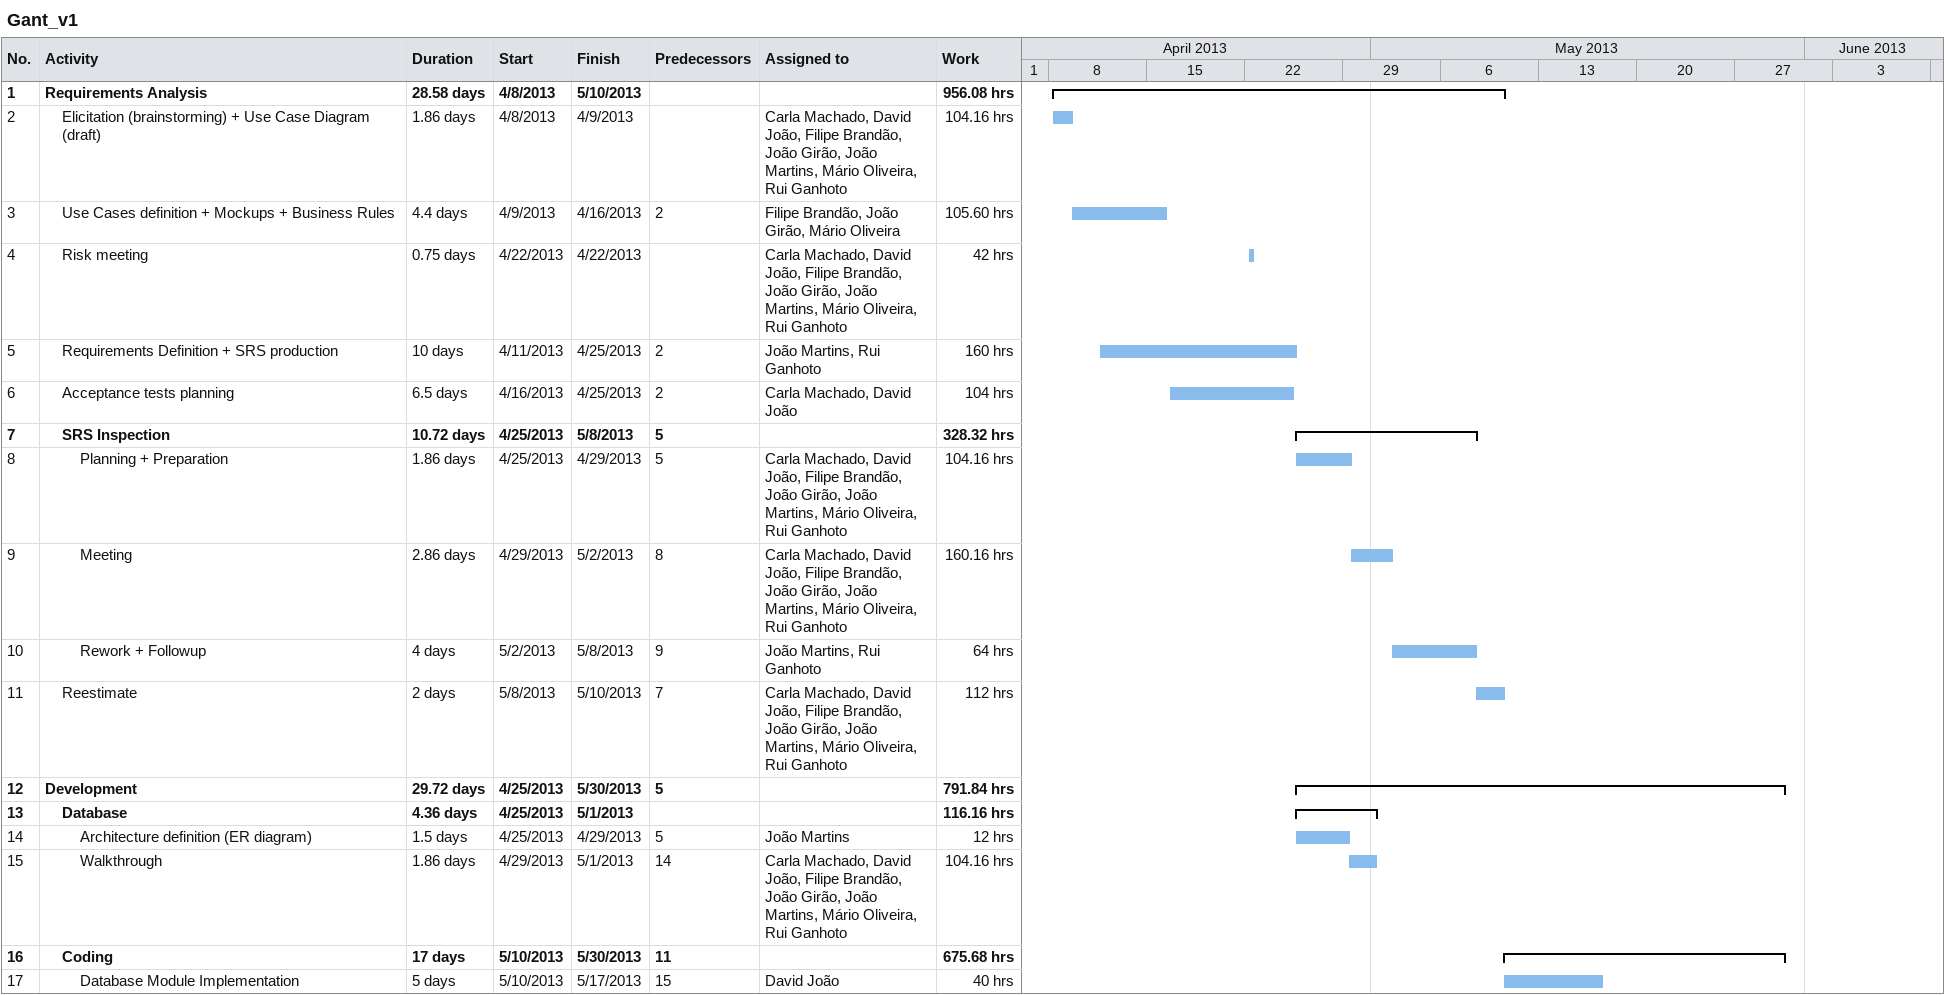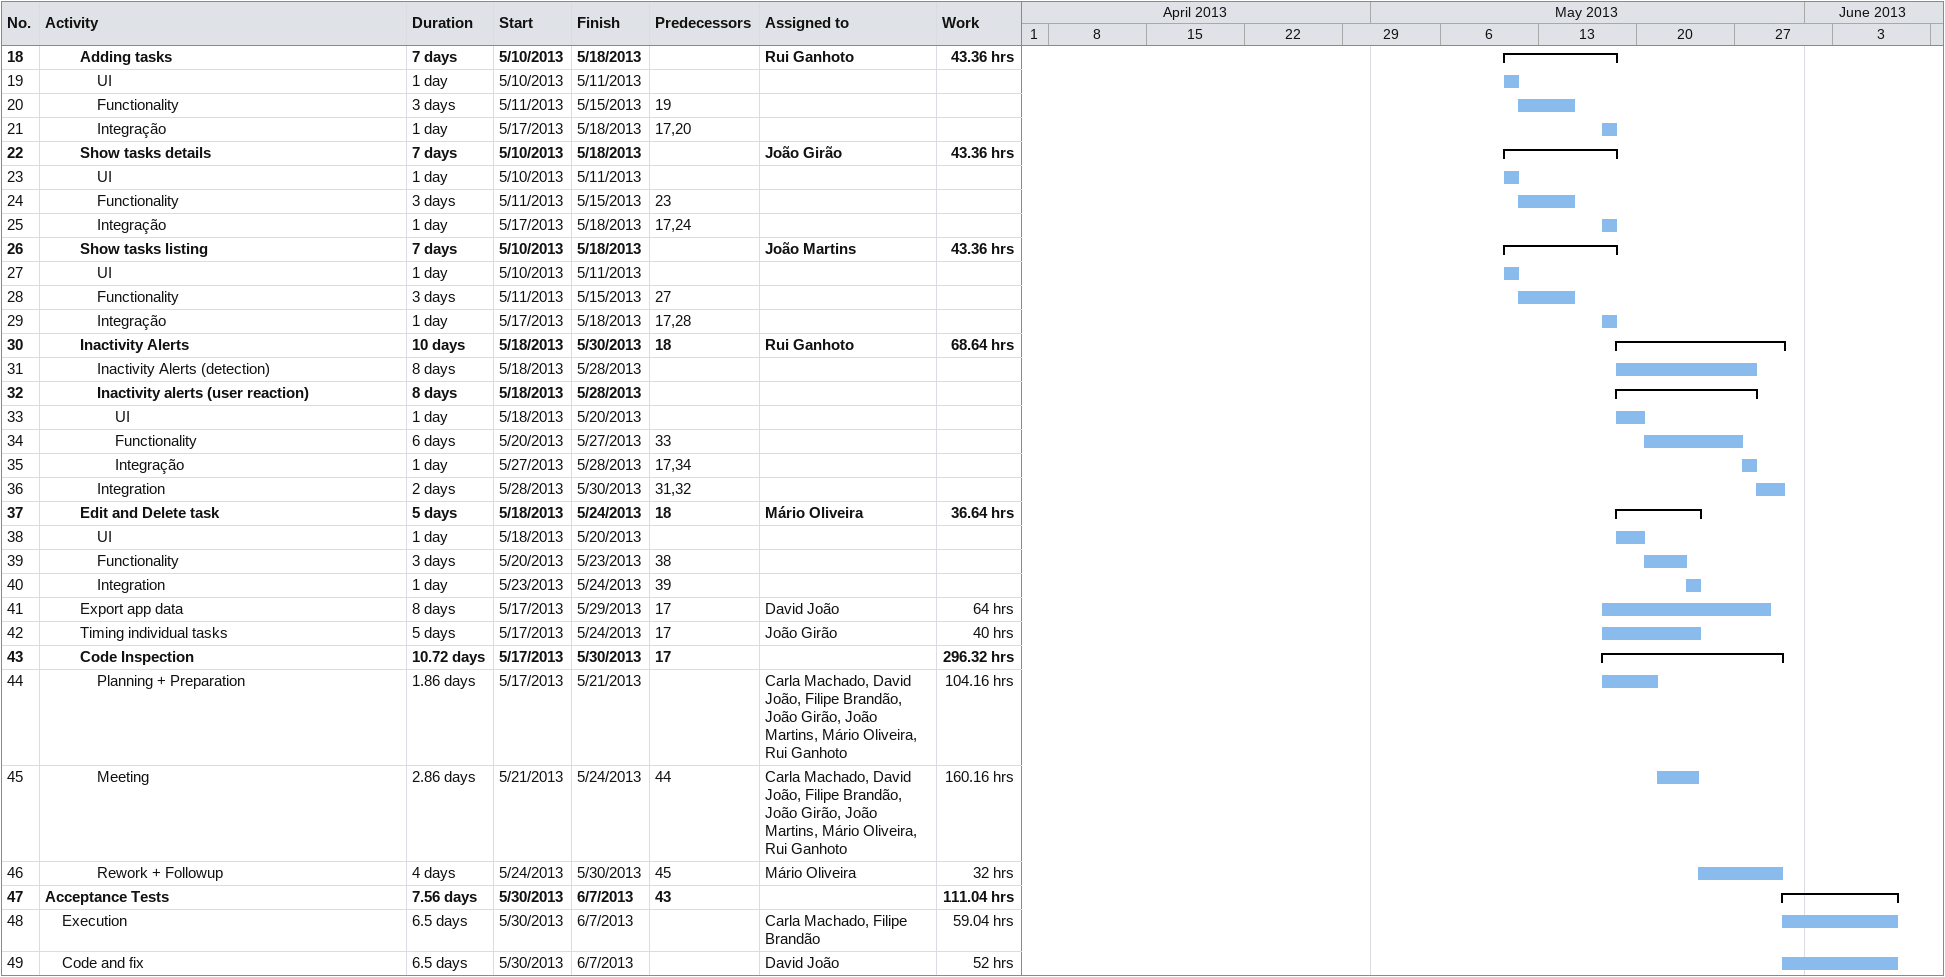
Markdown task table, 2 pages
Gant_v1

| ID | Level | Task | Duration | Start | Finish | Predecessors | Resources | Work (h) |
|---|---|---|---|---|---|---|---|---|
| 1 | 1 | **Requirements Analysis** | 28.58d | 2013-04-08 | 2013-05-10 |  |  | 956.08 |
| 2 | 2 | Elicitation (brainstorming) + Use Case Diagram (draft) | 1.86d | 2013-04-08 | 2013-04-09 |  | Carla Machado, David João, Filipe Brandão, João Girão, João Martins, Mário Oliveira, Rui Ganhoto | 104.16 |
| 3 | 2 | Use Cases definition + Mockups + Business Rules | 4.4d | 2013-04-09 | 2013-04-16 | 2 | Filipe Brandão, João Girão, Mário Oliveira | 105.60 |
| 4 | 2 | Risk meeting | 0.75d | 2013-04-22 | 2013-04-22 |  | Carla Machado, David João, Filipe Brandão, João Girão, João Martins, Mário Oliveira, Rui Ganhoto | 42 |
| 5 | 2 | Requirements Definition + SRS production | 10d | 2013-04-11 | 2013-04-25 | 2 | João Martins, Rui Ganhoto | 160 |
| 6 | 2 | Acceptance tests planning | 6.5d | 2013-04-16 | 2013-04-25 | 2 | Carla Machado, David João | 104 |
| 7 | 2 | **SRS Inspection** | 10.72d | 2013-04-25 | 2013-05-08 | 5 |  | 328.32 |
| 8 | 3 | Planning + Preparation | 1.86d | 2013-04-25 | 2013-04-29 | 5 | Carla Machado, David João, Filipe Brandão, João Girão, João Martins, Mário Oliveira, Rui Ganhoto | 104.16 |
| 9 | 3 | Meeting | 2.86d | 2013-04-29 | 2013-05-02 | 8 | Carla Machado, David João, Filipe Brandão, João Girão, João Martins, Mário Oliveira, Rui Ganhoto | 160.16 |
| 10 | 3 | Rework + Followup | 4d | 2013-05-02 | 2013-05-08 | 9 | João Martins, Rui Ganhoto | 64 |
| 11 | 2 | Reestimate | 2d | 2013-05-08 | 2013-05-10 | 7 | Carla Machado, David João, Filipe Brandão, João Girão, João Martins, Mário Oliveira, Rui Ganhoto | 112 |
| 12 | 1 | **Development** | 29.72d | 2013-04-25 | 2013-05-30 | 5 |  | 791.84 |
| 13 | 2 | **Database** | 4.36d | 2013-04-25 | 2013-05-01 |  |  | 116.16 |
| 14 | 3 | Architecture definition (ER diagram) | 1.5d | 2013-04-25 | 2013-04-29 | 5 | João Martins | 12 |
| 15 | 3 | Walkthrough | 1.86d | 2013-04-29 | 2013-05-01 | 14 | Carla Machado, David João, Filipe Brandão, João Girão, João Martins, Mário Oliveira, Rui Ganhoto | 104.16 |
| 16 | 2 | **Coding** | 17d | 2013-05-10 | 2013-05-30 | 11 |  | 675.68 |
| 17 | 3 | Database Module Implementation | 5d | 2013-05-10 | 2013-05-17 | 15 | David João | 40 |
| 18 | 3 | **Adding tasks** | 7d | 2013-05-10 | 2013-05-18 |  | Rui Ganhoto | 43.36 |
| 19 | 4 | UI | 1d | 2013-05-10 | 2013-05-11 |  |  |  |
| 20 | 4 | Functionality | 3d | 2013-05-11 | 2013-05-15 | 19 |  |  |
| 21 | 4 | Integração | 1d | 2013-05-17 | 2013-05-18 | 17, 20 |  |  |
| 22 | 3 | **Show tasks details** | 7d | 2013-05-10 | 2013-05-18 |  | João Girão | 43.36 |
| 23 | 4 | UI | 1d | 2013-05-10 | 2013-05-11 |  |  |  |
| 24 | 4 | Functionality | 3d | 2013-05-11 | 2013-05-15 | 23 |  |  |
| 25 | 4 | Integração | 1d | 2013-05-17 | 2013-05-18 | 17, 24 |  |  |
| 26 | 3 | **Show tasks listing** | 7d | 2013-05-10 | 2013-05-18 |  | João Martins | 43.36 |
| 27 | 4 | UI | 1d | 2013-05-10 | 2013-05-11 |  |  |  |
| 28 | 4 | Functionality | 3d | 2013-05-11 | 2013-05-15 | 27 |  |  |
| 29 | 4 | Integração | 1d | 2013-05-17 | 2013-05-18 | 17, 28 |  |  |
| 30 | 3 | **Inactivity Alerts** | 10d | 2013-05-18 | 2013-05-30 | 18 | Rui Ganhoto | 68.64 |
| 31 | 4 | Inactivity Alerts (detection) | 8d | 2013-05-18 | 2013-05-28 |  |  |  |
| 32 | 4 | **Inactivity alerts (user reaction)** | 8d | 2013-05-18 | 2013-05-28 |  |  |  |
| 33 | 5 | UI | 1d | 2013-05-18 | 2013-05-20 |  |  |  |
| 34 | 5 | Functionality | 6d | 2013-05-20 | 2013-05-27 | 33 |  |  |
| 35 | 5 | Integração | 1d | 2013-05-27 | 2013-05-28 | 17, 34 |  |  |
| 36 | 4 | Integration | 2d | 2013-05-28 | 2013-05-30 | 31, 32 |  |  |
| 37 | 3 | **Edit and Delete task** | 5d | 2013-05-18 | 2013-05-24 | 18 | Mário Oliveira | 36.64 |
| 38 | 4 | UI | 1d | 2013-05-18 | 2013-05-20 |  |  |  |
| 39 | 4 | Functionality | 3d | 2013-05-20 | 2013-05-23 | 38 |  |  |
| 40 | 4 | Integration | 1d | 2013-05-23 | 2013-05-24 | 39 |  |  |
| 41 | 3 | Export app data | 8d | 2013-05-17 | 2013-05-29 | 17 | David João | 64 |
| 42 | 3 | Timing individual tasks | 5d | 2013-05-17 | 2013-05-24 | 17 | João Girão | 40 |
| 43 | 3 | **Code Inspection** | 10.72d | 2013-05-17 | 2013-05-30 | 17 |  | 296.32 |
| 44 | 4 | Planning + Preparation | 1.86d | 2013-05-17 | 2013-05-21 |  | Carla Machado, David João, Filipe Brandão, João Girão, João Martins, Mário Oliveira, Rui Ganhoto | 104.16 |
| 45 | 4 | Meeting | 2.86d | 2013-05-21 | 2013-05-24 | 44 | Carla Machado, David João, Filipe Brandão, João Girão, João Martins, Mário Oliveira, Rui Ganhoto | 160.16 |
| 46 | 4 | Rework + Followup | 4d | 2013-05-24 | 2013-05-30 | 45 | Mário Oliveira | 32 |
| 47 | 1 | **Acceptance Tests** | 7.56d | 2013-05-30 | 2013-06-07 | 43 |  | 111.04 |
| 48 | 2 | Execution | 6.5d | 2013-05-30 | 2013-06-07 |  | Carla Machado, Filipe Brandão | 59.04 |
| 49 | 2 | Code and fix | 6.5d | 2013-05-30 | 2013-06-07 |  | David João | 52 |
